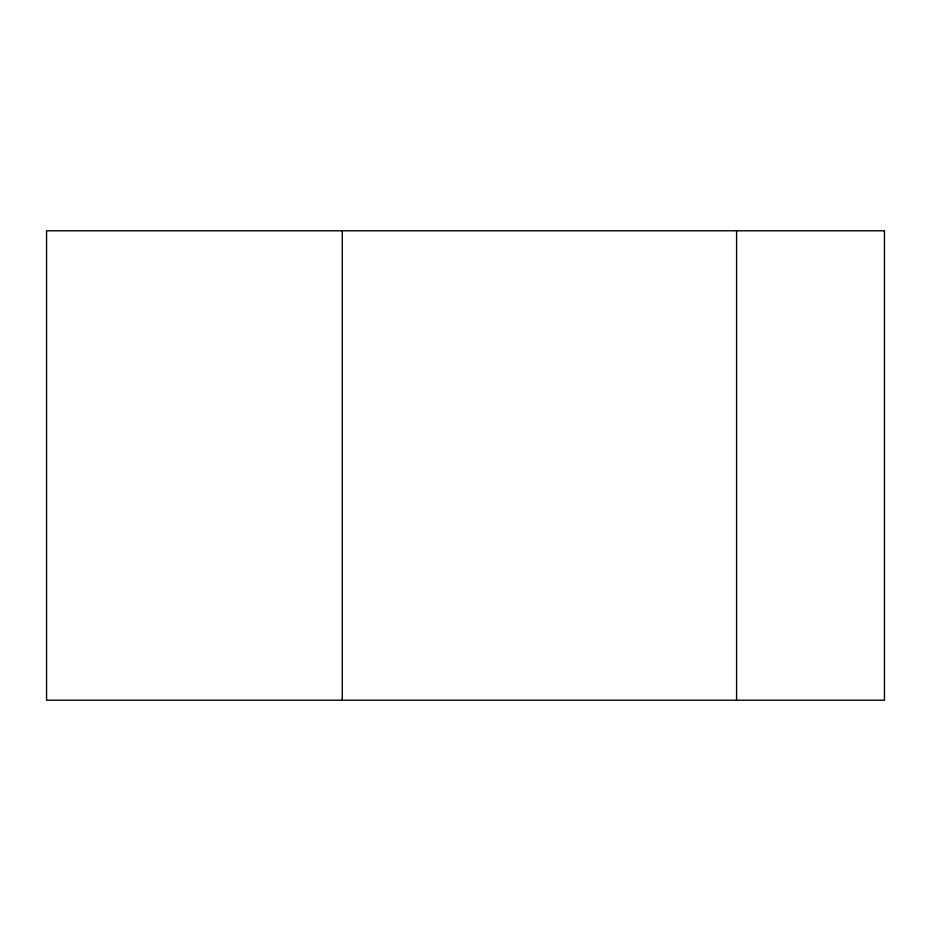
<?xml version="1.0" encoding="UTF-8"?>
<svg xmlns="http://www.w3.org/2000/svg" width="931" height="931" viewBox="0 0 931 931"><rect width="100%" height="100%" fill="white"/><g stroke="black" fill="none" stroke-linecap="round" stroke-linejoin="round"><path stroke-width="1.4" d="M736.584 230.795L736.584 700.205M342.282 230.795L342.282 700.205M884.45 230.795L46.55 230.795L46.55 700.205L884.45 700.205L884.45 230.795"/></g></svg>
